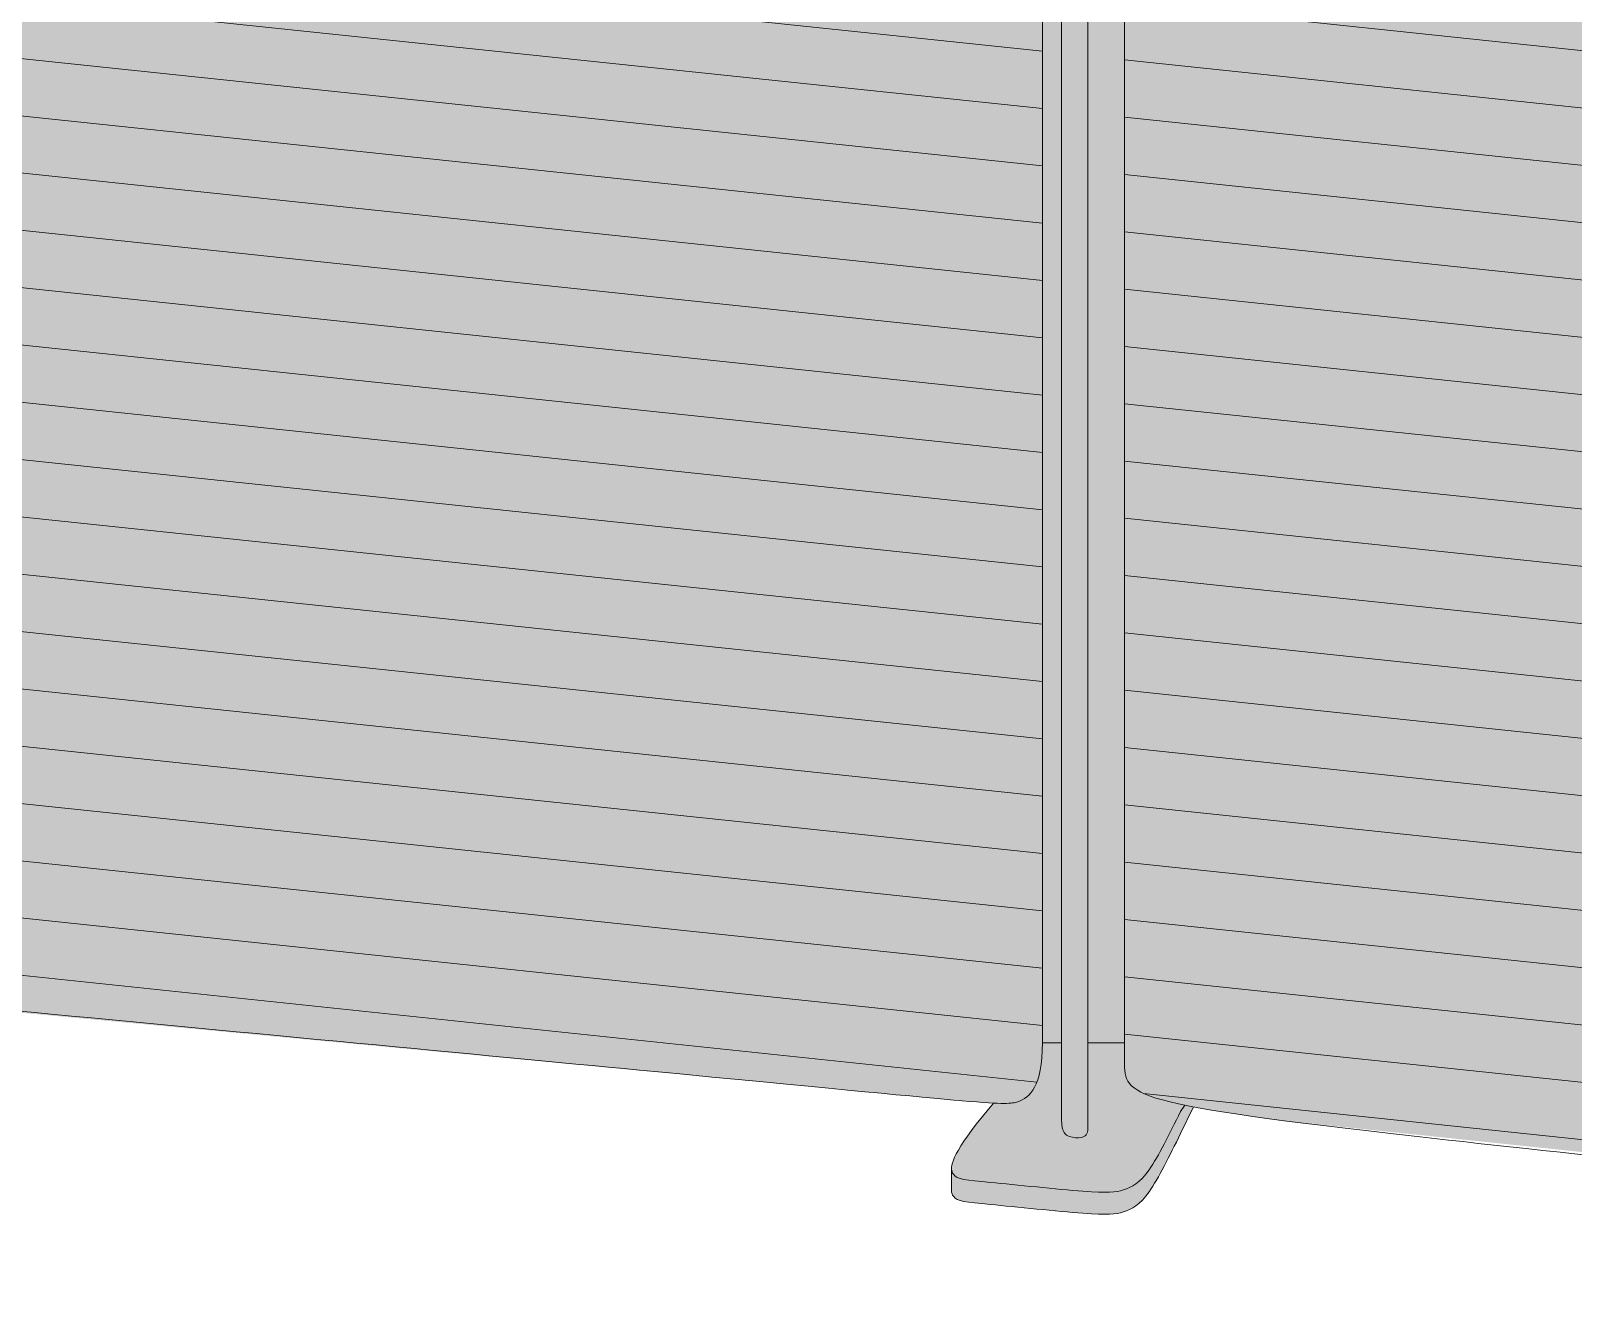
# Model space of a CAD drawing. Header units: millimetres. Extents: x -23380 to 52531, y -5628 to 1041.
# Drawn here: x -10731 to -10130, y -5478 to -4984 of the extents above; entities that cross this region are included whole.
import ezdxf

# ---------------------------------------------------------------- set-up
doc = ezdxf.new("R2010")
doc.units = ezdxf.units.MM
for name, color, linetype, lineweight in [('drawing', 7, 'Continuous', 5), ('hatch', 9, 'Continuous', 5), ('ropes', 7, 'Continuous', 0)]:
    doc.layers.add(name, color=color, linetype=linetype, lineweight=lineweight)

msp = doc.modelspace()

# ---------------------------------------------------------------- hatches: boundary and pattern name
at = {"layer": 'hatch'}
for points in [[(-11071.69, -5308), (-11080.55, -4508.25), (-11079.42, -4508.47), (-11078.18, -4508.69), (-11077.03, -4508.87), (-11075.64, -4509.05), (-11071.52, -4509.5), (-10352.23, -4572), (-10346.58, -4572.32), (-10344.88, -4572.36), (-10344.23, -4572.36), (-10343.7, -4572.35), (-10343.25, -4572.33), (-10342.88, -4572.3), (-10342.55, -4572.26), (-10342.25, -4572.21), (-10341.8, -4572.14), (-10341.37, -4572.06), (-10340.95, -4571.97), (-10340.54, -4571.87), (-10340.15, -4571.76), (-10339.77, -4571.64), (-10339.4, -4571.52), (-10339.04, -4571.39), (-10338.7, -4571.25), (-10338.37, -4571.1), (-10338.05, -4570.95), (-10337.74, -4570.79), (-10337.59, -4570.7), (-10337.45, -4570.62), (-10337.3, -4570.53), (-10337.16, -4570.44), (-10337.02, -4570.35), (-10336.89, -4570.25), (-10336.75, -4570.16), (-10336.62, -4570.06), (-10336.62, -5378.71), (-10336.64, -5380.29), (-10336.68, -5381.8), (-10336.75, -5383.22), (-10336.84, -5384.58), (-10336.96, -5385.87), (-10337.1, -5387.09), (-10337.27, -5388.25), (-10337.45, -5389.34), (-10337.66, -5390.38), (-10337.89, -5391.35), (-10338.14, -5392.26), (-10338.27, -5392.7), (-10338.41, -5393.12), (-10338.55, -5393.53), (-10338.69, -5393.93), (-10338.84, -5394.31), (-10339, -5394.69), (-10339.15, -5395.04), (-10339.31, -5395.39), (-10339.48, -5395.72), (-10339.64, -5396.05), (-10339.82, -5396.36), (-10339.99, -5396.66), (-10340.17, -5396.95), (-10340.35, -5397.23), (-10340.53, -5397.5), (-10340.72, -5397.75), (-10340.91, -5398), (-10341.1, -5398.24), (-10341.3, -5398.47), (-10341.5, -5398.69), (-10341.7, -5398.9), (-10341.9, -5399.1), (-10342.1, -5399.3), (-10342.31, -5399.48), (-10342.52, -5399.66), (-10342.73, -5399.83), (-10342.94, -5399.99), (-10343.15, -5400.15), (-10343.37, -5400.3), (-10343.59, -5400.44), (-10343.8, -5400.57), (-10344.02, -5400.7), (-10344.24, -5400.82), (-10344.46, -5400.94), (-10344.68, -5401.05), (-10344.91, -5401.16), (-10345.13, -5401.26), (-10345.35, -5401.36), (-10345.8, -5401.54), (-10346.24, -5401.7), (-10346.55, -5401.8), (-10346.86, -5401.9), (-10347.02, -5401.94), (-10347.19, -5401.99), (-10347.36, -5402.03), (-10347.54, -5402.07), (-10347.72, -5402.1), (-10347.91, -5402.14), (-10348.11, -5402.17), (-10348.31, -5402.2), (-10348.76, -5402.25), (-10349.25, -5402.3), (-10349.8, -5402.33), (-10350.41, -5402.35), (-10351.08, -5402.36), (-10351.83, -5402.36), (-10353.58, -5402.32), (-10355.71, -5402.22), (-10368.46, -5401.28), (-11054.85, -5337.08), (-11058.98, -5336.6), (-11060.51, -5336.38), (-11061.15, -5336.28), (-11061.73, -5336.17), (-11062.25, -5336.06), (-11062.73, -5335.95), (-11063.18, -5335.84), (-11063.6, -5335.72), (-11064.12, -5335.57), (-11064.37, -5335.48), (-11064.62, -5335.4), (-11064.87, -5335.3), (-11065.11, -5335.21), (-11065.34, -5335.11), (-11065.57, -5335), (-11065.8, -5334.89), (-11066.02, -5334.77), (-11066.24, -5334.64), (-11066.34, -5334.57), (-11066.45, -5334.5), (-11066.56, -5334.43), (-11066.66, -5334.36), (-11066.76, -5334.28), (-11066.86, -5334.21), (-11066.96, -5334.13), (-11067.06, -5334.05), (-11067.16, -5333.96), (-11067.26, -5333.87), (-11067.36, -5333.78), (-11067.45, -5333.69), (-11067.54, -5333.6), (-11067.64, -5333.5), (-11067.73, -5333.4), (-11067.82, -5333.3), (-11067.91, -5333.19), (-11068, -5333.08), (-11068.09, -5332.97), (-11068.17, -5332.86), (-11068.26, -5332.74), (-11068.34, -5332.62), (-11068.42, -5332.49), (-11068.51, -5332.37), (-11068.67, -5332.1), (-11068.82, -5331.82), (-11068.98, -5331.52), (-11069.13, -5331.21), (-11069.27, -5330.89), (-11069.41, -5330.55), (-11069.54, -5330.19), (-11069.68, -5329.82), (-11069.8, -5329.42), (-11069.92, -5329.05), (-11070.02, -5328.66), (-11070.23, -5327.84), (-11070.42, -5326.94), (-11070.6, -5325.98), (-11070.77, -5324.95), (-11070.92, -5323.84), (-11071.06, -5322.66), (-11071.18, -5321.39), (-11071.39, -5318.6), (-11071.55, -5315.46)], [(-10336.62, -5378.71), (-10336.62, -4579.18), (-10329.14, -4579.93), (-10329.14, -5378.71)], [(-10329.14, -4579.93), (-10318.87, -4580.96), (-10318.87, -5412.01), (-10318.87, -5412.24), (-10318.88, -5412.46), (-10318.89, -5412.56), (-10318.89, -5412.66), (-10318.9, -5412.76), (-10318.91, -5412.86), (-10318.93, -5412.96), (-10318.94, -5413.05), (-10318.96, -5413.15), (-10318.97, -5413.24), (-10318.99, -5413.32), (-10319.01, -5413.41), (-10319.04, -5413.49), (-10319.06, -5413.57), (-10319.08, -5413.65), (-10319.11, -5413.73), (-10319.14, -5413.81), (-10319.17, -5413.88), (-10319.2, -5413.96), (-10319.23, -5414.03), (-10319.26, -5414.1), (-10319.3, -5414.16), (-10319.33, -5414.23), (-10319.37, -5414.29), (-10319.41, -5414.35), (-10319.45, -5414.41), (-10319.49, -5414.47), (-10319.53, -5414.53), (-10319.57, -5414.58), (-10319.62, -5414.64), (-10319.66, -5414.69), (-10319.71, -5414.74), (-10319.76, -5414.79), (-10319.8, -5414.84), (-10319.85, -5414.88), (-10319.9, -5414.93), (-10319.95, -5414.97), (-10320.01, -5415.01), (-10320.06, -5415.05), (-10320.11, -5415.09), (-10320.17, -5415.13), (-10320.22, -5415.17), (-10320.28, -5415.2), (-10320.34, -5415.24), (-10320.39, -5415.27), (-10320.45, -5415.3), (-10320.51, -5415.33), (-10320.57, -5415.36), (-10320.63, -5415.39), (-10320.69, -5415.42), (-10320.75, -5415.44), (-10320.82, -5415.47), (-10320.94, -5415.51), (-10321.07, -5415.56), (-10321.2, -5415.59), (-10321.33, -5415.63), (-10321.47, -5415.66), (-10321.6, -5415.69), (-10321.74, -5415.72), (-10321.87, -5415.74), (-10322.01, -5415.76), (-10322.15, -5415.78), (-10322.29, -5415.79), (-10322.43, -5415.8), (-10322.57, -5415.81), (-10322.71, -5415.82), (-10322.85, -5415.82), (-10323, -5415.82), (-10323.14, -5415.81), (-10323.29, -5415.81), (-10323.43, -5415.8), (-10323.72, -5415.78), (-10324.02, -5415.74), (-10324.31, -5415.7), (-10324.61, -5415.64), (-10324.91, -5415.58), (-10325.2, -5415.51), (-10325.5, -5415.42), (-10325.79, -5415.34), (-10326.09, -5415.24), (-10326.38, -5415.13), (-10326.52, -5415.07), (-10326.67, -5415.01), (-10326.81, -5414.95), (-10326.88, -5414.91), (-10326.95, -5414.87), (-10327.02, -5414.84), (-10327.09, -5414.8), (-10327.15, -5414.75), (-10327.22, -5414.71), (-10327.29, -5414.67), (-10327.35, -5414.62), (-10327.42, -5414.57), (-10327.49, -5414.52), (-10327.55, -5414.46), (-10327.61, -5414.41), (-10327.68, -5414.35), (-10327.74, -5414.29), (-10327.8, -5414.23), (-10327.86, -5414.16), (-10327.92, -5414.09), (-10327.97, -5414.02), (-10328.03, -5413.94), (-10328.09, -5413.87), (-10328.14, -5413.79), (-10328.2, -5413.7), (-10328.25, -5413.61), (-10328.3, -5413.52), (-10328.35, -5413.43), (-10328.4, -5413.33), (-10328.45, -5413.23), (-10328.49, -5413.13), (-10328.54, -5413.02), (-10328.58, -5412.91), (-10328.62, -5412.79), (-10328.67, -5412.67), (-10328.71, -5412.54), (-10328.74, -5412.41), (-10328.78, -5412.28), (-10328.81, -5412.14), (-10328.85, -5412), (-10328.88, -5411.85), (-10328.94, -5411.55), (-10328.99, -5411.22), (-10329.03, -5410.87), (-10329.07, -5410.5), (-10329.1, -5410.11), (-10329.12, -5409.7), (-10329.13, -5409.26), (-10329.14, -5408.81)], [(-10304.59, -4582.39), (-10304.59, -5378.71), (-10318.87, -5378.71), (-10318.87, -4580.96)], [(-10304.59, -4579.74), (-10303.85, -4579.91), (-10303.07, -4580.07), (-10301.33, -4580.39), (-10300.18, -4580.56), (-10298.79, -4580.75), (-10294.67, -4581.2), (-9573.5, -4643.35), (-9567.85, -4643.66), (-9566.14, -4643.71), (-9565.5, -4643.71), (-9564.96, -4643.69), (-9564.52, -4643.67), (-9564.14, -4643.64), (-9563.81, -4643.6), (-9563.51, -4643.56), (-9563.04, -4643.48), (-9562.58, -4643.39), (-9562.14, -4643.3), (-9561.71, -4643.19), (-9561.3, -4643.07), (-9560.91, -4642.95), (-9560.52, -4642.82), (-9560.15, -4642.67), (-9559.8, -4642.52), (-9559.62, -4642.44), (-9559.45, -4642.36), (-9559.29, -4642.28), (-9559.12, -4642.2), (-9558.96, -4642.11), (-9558.81, -4642.02), (-9558.65, -4641.93), (-9558.5, -4641.84), (-9558.35, -4641.74), (-9558.21, -4641.64), (-9558.07, -4641.54), (-9557.93, -4641.44), (-9557.79, -4641.34), (-9557.66, -4641.23), (-9557.66, -5453.83), (-9557.66, -5453.83), (-9557.69, -5456.67), (-9557.79, -5459.27), (-9557.94, -5461.63), (-9558.04, -5462.73), (-9558.15, -5463.77), (-9558.31, -5464.96), (-9558.48, -5466.07), (-9558.67, -5467.1), (-9558.88, -5468.07), (-9559.1, -5468.98), (-9559.22, -5469.41), (-9559.34, -5469.82), (-9559.47, -5470.21), (-9559.59, -5470.6), (-9559.73, -5470.96), (-9559.86, -5471.31), (-9560, -5471.65), (-9560.15, -5471.98), (-9560.29, -5472.29), (-9560.44, -5472.58), (-9560.6, -5472.87), (-9560.75, -5473.14), (-9560.91, -5473.4), (-9561.07, -5473.64), (-9561.24, -5473.88), (-9561.4, -5474.1), (-9561.57, -5474.32), (-9561.75, -5474.52), (-9561.92, -5474.71), (-9562.1, -5474.89), (-9562.19, -5474.98), (-9562.28, -5475.06), (-9562.37, -5475.14), (-9562.46, -5475.22), (-9562.55, -5475.3), (-9562.64, -5475.37), (-9562.73, -5475.45), (-9562.83, -5475.52), (-9562.92, -5475.58), (-9563.01, -5475.65), (-9563.2, -5475.77), (-9563.4, -5475.89), (-9563.59, -5476), (-9563.78, -5476.1), (-9563.98, -5476.2), (-9564.18, -5476.29), (-9564.37, -5476.37), (-9564.57, -5476.44), (-9564.77, -5476.51), (-9564.98, -5476.57), (-9565.18, -5476.63), (-9565.38, -5476.68), (-9565.59, -5476.73), (-9565.79, -5476.77), (-9566, -5476.81), (-9566.21, -5476.84), (-9566.41, -5476.88), (-9566.83, -5476.93), (-9567.25, -5476.97), (-9568.9, -5477.07), (-9571.05, -5477.17), (-9571.98, -5477.18), (-9574.45, -5477.14), (-9578.06, -5476.99), (-9590.24, -5476.18), (-9699.64, -5466.11), (-10240.21, -5409.36), (-10261.62, -5406.42), (-10270.26, -5405.06), (-10277.67, -5403.74), (-10281.09, -5403.07), (-10284.97, -5402.23), (-10288.39, -5401.39), (-10289.94, -5400.97), (-10291.39, -5400.55), (-10292.74, -5400.13), (-10294, -5399.71), (-10295.17, -5399.28), (-10296.24, -5398.86), (-10297.24, -5398.42), (-10297.7, -5398.2), (-10298.15, -5397.98), (-10298.58, -5397.76), (-10298.98, -5397.54), (-10299.37, -5397.32), (-10299.74, -5397.09), (-10300.1, -5396.86), (-10300.43, -5396.64), (-10300.75, -5396.4), (-10301.05, -5396.17), (-10301.34, -5395.94), (-10301.61, -5395.7), (-10301.86, -5395.46), (-10301.99, -5395.34), (-10302.1, -5395.22), (-10302.22, -5395.1), (-10302.33, -5394.98), (-10302.44, -5394.85), (-10302.54, -5394.73), (-10302.64, -5394.61), (-10302.74, -5394.48), (-10302.84, -5394.36), (-10302.93, -5394.23), (-10303.02, -5394.1), (-10303.1, -5393.98), (-10303.18, -5393.85), (-10303.26, -5393.72), (-10303.34, -5393.59), (-10303.41, -5393.46), (-10303.48, -5393.33), (-10303.55, -5393.2), (-10303.61, -5393.07), (-10303.68, -5392.93), (-10303.74, -5392.8), (-10303.79, -5392.67), (-10303.85, -5392.53), (-10303.9, -5392.39), (-10304, -5392.12), (-10304.09, -5391.84), (-10304.16, -5391.56), (-10304.23, -5391.28), (-10304.3, -5390.99), (-10304.35, -5390.7), (-10304.4, -5390.4), (-10304.44, -5390.1), (-10304.48, -5389.8), (-10304.51, -5389.49), (-10304.53, -5389.18), (-10304.57, -5388.54), (-10304.58, -5387.89), (-10304.59, -5387.22)], [(-10318.87, -5412.01), (-10318.87, -5378.71), (-10304.59, -5378.71), (-10304.59, -5387.22), (-10304.59, -5387.22), (-10304.58, -5387.89), (-10304.57, -5388.54), (-10304.53, -5389.18), (-10304.51, -5389.49), (-10304.48, -5389.8), (-10304.44, -5390.1), (-10304.4, -5390.4), (-10304.35, -5390.7), (-10304.3, -5390.99), (-10304.23, -5391.28), (-10304.16, -5391.56), (-10304.09, -5391.84), (-10304, -5392.12), (-10303.9, -5392.39), (-10303.85, -5392.53), (-10303.79, -5392.67), (-10303.74, -5392.8), (-10303.68, -5392.93), (-10303.61, -5393.07), (-10303.55, -5393.2), (-10303.48, -5393.33), (-10303.41, -5393.46), (-10303.34, -5393.59), (-10303.26, -5393.72), (-10303.18, -5393.85), (-10303.1, -5393.98), (-10303.02, -5394.1), (-10302.93, -5394.23), (-10302.84, -5394.36), (-10302.74, -5394.48), (-10302.64, -5394.61), (-10302.54, -5394.73), (-10302.44, -5394.85), (-10302.33, -5394.98), (-10302.22, -5395.1), (-10302.1, -5395.22), (-10301.99, -5395.34), (-10301.86, -5395.46), (-10301.61, -5395.7), (-10301.34, -5395.94), (-10301.05, -5396.17), (-10300.75, -5396.4), (-10300.43, -5396.64), (-10300.1, -5396.86), (-10299.74, -5397.09), (-10299.37, -5397.32), (-10298.98, -5397.54), (-10298.58, -5397.76), (-10298.15, -5397.98), (-10297.7, -5398.2), (-10297.24, -5398.42), (-10296.24, -5398.86), (-10295.17, -5399.28), (-10294, -5399.71), (-10292.74, -5400.13), (-10291.39, -5400.55), (-10289.94, -5400.97), (-10288.39, -5401.39), (-10284.97, -5402.23), (-10281.09, -5403.07), (-10282.76, -5405.55), (-10289.12, -5418.2), (-10290.64, -5421.06), (-10292.12, -5423.7), (-10292.85, -5424.93), (-10293.57, -5426.1), (-10294.27, -5427.19), (-10294.97, -5428.21), (-10295.65, -5429.14), (-10295.99, -5429.58), (-10296.33, -5430), (-10296.66, -5430.4), (-10296.99, -5430.79), (-10297.32, -5431.15), (-10297.64, -5431.5), (-10297.97, -5431.83), (-10298.29, -5432.15), (-10298.61, -5432.45), (-10298.92, -5432.73), (-10299.24, -5433), (-10299.55, -5433.26), (-10299.86, -5433.5), (-10300.17, -5433.73), (-10300.48, -5433.95), (-10300.79, -5434.16), (-10301.09, -5434.35), (-10301.4, -5434.54), (-10301.7, -5434.71), (-10302, -5434.87), (-10302.3, -5435.03), (-10302.6, -5435.17), (-10302.9, -5435.31), (-10303.19, -5435.44), (-10303.49, -5435.56), (-10303.79, -5435.68), (-10304.37, -5435.89), (-10304.96, -5436.08), (-10305.55, -5436.26), (-10306.14, -5436.42), (-10306.45, -5436.49), (-10306.76, -5436.56), (-10307.07, -5436.62), (-10307.4, -5436.68), (-10307.73, -5436.73), (-10308.08, -5436.78), (-10308.81, -5436.87), (-10309.59, -5436.93), (-10310.44, -5436.98), (-10311.37, -5437), (-10312.39, -5437.01), (-10314.73, -5436.95), (-10317.54, -5436.82), (-10320.89, -5436.59), (-10363.05, -5432.58), (-10365.35, -5432.31), (-10366.34, -5432.16), (-10367.21, -5432.01), (-10367.61, -5431.93), (-10367.99, -5431.85), (-10368.35, -5431.76), (-10368.68, -5431.67), (-10369, -5431.57), (-10369.15, -5431.52), (-10369.29, -5431.47), (-10369.43, -5431.41), (-10369.57, -5431.36), (-10369.7, -5431.3), (-10369.82, -5431.24), (-10369.95, -5431.18), (-10370.07, -5431.11), (-10370.18, -5431.05), (-10370.29, -5430.98), (-10370.4, -5430.91), (-10370.5, -5430.84), (-10370.6, -5430.77), (-10370.7, -5430.69), (-10370.79, -5430.61), (-10370.88, -5430.53), (-10370.97, -5430.45), (-10371.05, -5430.36), (-10371.13, -5430.28), (-10371.21, -5430.18), (-10371.28, -5430.09), (-10371.36, -5430), (-10371.43, -5429.89), (-10371.47, -5429.83), (-10371.51, -5429.78), (-10371.54, -5429.72), (-10371.58, -5429.66), (-10371.61, -5429.6), (-10371.64, -5429.54), (-10371.68, -5429.48), (-10371.71, -5429.42), (-10371.74, -5429.35), (-10371.77, -5429.29), (-10371.79, -5429.22), (-10371.82, -5429.16), (-10371.85, -5429.09), (-10371.87, -5429.02), (-10371.89, -5428.95), (-10371.91, -5428.88), (-10371.93, -5428.8), (-10371.95, -5428.73), (-10371.97, -5428.65), (-10371.99, -5428.57), (-10372, -5428.49), (-10372.02, -5428.41), (-10372.03, -5428.33), (-10372.04, -5428.25), (-10372.05, -5428.16), (-10372.06, -5428.08), (-10372.06, -5427.99), (-10372.07, -5427.9), (-10372.07, -5427.81), (-10372.07, -5427.71), (-10372.07, -5427.59), (-10372.06, -5427.46), (-10372.06, -5427.32), (-10372.04, -5427.19), (-10372.03, -5427.05), (-10372.01, -5426.9), (-10371.99, -5426.75), (-10371.96, -5426.6), (-10371.94, -5426.45), (-10371.9, -5426.29), (-10371.87, -5426.13), (-10371.83, -5425.97), (-10371.73, -5425.62), (-10371.62, -5425.26), (-10371.49, -5424.89), (-10371.35, -5424.5), (-10371.19, -5424.09), (-10371, -5423.66), (-10370.8, -5423.21), (-10370.58, -5422.75), (-10370.34, -5422.26), (-10370.07, -5421.76), (-10369.47, -5420.69), (-10368.78, -5419.53), (-10367.99, -5418.27), (-10367.1, -5416.93), (-10366.1, -5415.48), (-10364.99, -5413.93), (-10362.4, -5410.5), (-10355.71, -5402.22), (-10353.58, -5402.32), (-10351.83, -5402.36), (-10351.08, -5402.36), (-10350.41, -5402.35), (-10349.8, -5402.33), (-10349.25, -5402.3), (-10348.76, -5402.25), (-10348.31, -5402.2), (-10348.11, -5402.17), (-10347.91, -5402.14), (-10347.72, -5402.1), (-10347.54, -5402.07), (-10347.36, -5402.03), (-10347.19, -5401.99), (-10347.02, -5401.94), (-10346.86, -5401.9), (-10346.55, -5401.8), (-10346.24, -5401.7), (-10345.8, -5401.54), (-10345.35, -5401.36), (-10345.13, -5401.26), (-10344.91, -5401.16), (-10344.68, -5401.05), (-10344.46, -5400.94), (-10344.24, -5400.82), (-10344.02, -5400.7), (-10343.8, -5400.57), (-10343.59, -5400.44), (-10343.37, -5400.3), (-10343.15, -5400.15), (-10342.94, -5399.99), (-10342.73, -5399.83), (-10342.52, -5399.66), (-10342.31, -5399.48), (-10342.1, -5399.3), (-10341.9, -5399.1), (-10341.7, -5398.9), (-10341.5, -5398.69), (-10341.3, -5398.47), (-10341.1, -5398.24), (-10340.91, -5398), (-10340.72, -5397.75), (-10340.53, -5397.5), (-10340.35, -5397.23), (-10340.17, -5396.95), (-10339.99, -5396.66), (-10339.82, -5396.36), (-10339.64, -5396.05), (-10339.48, -5395.72), (-10339.31, -5395.39), (-10339.15, -5395.04), (-10339, -5394.69), (-10338.84, -5394.31), (-10338.69, -5393.93), (-10338.55, -5393.53), (-10338.41, -5393.12), (-10338.27, -5392.7), (-10338.14, -5392.26), (-10337.89, -5391.35), (-10337.66, -5390.38), (-10337.45, -5389.34), (-10337.27, -5388.25), (-10337.1, -5387.09), (-10336.96, -5385.87), (-10336.84, -5384.58), (-10336.75, -5383.22), (-10336.68, -5381.8), (-10336.64, -5380.29), (-10336.62, -5378.71), (-10329.14, -5378.71), (-10329.14, -5408.81), (-10329.13, -5409.26), (-10329.12, -5409.7), (-10329.1, -5410.11), (-10329.07, -5410.5), (-10329.03, -5410.87), (-10328.99, -5411.22), (-10328.94, -5411.55), (-10328.88, -5411.85), (-10328.85, -5412), (-10328.81, -5412.14), (-10328.78, -5412.28), (-10328.74, -5412.41), (-10328.71, -5412.54), (-10328.67, -5412.67), (-10328.62, -5412.79), (-10328.58, -5412.91), (-10328.54, -5413.02), (-10328.49, -5413.13), (-10328.45, -5413.23), (-10328.4, -5413.33), (-10328.35, -5413.43), (-10328.3, -5413.52), (-10328.25, -5413.61), (-10328.2, -5413.7), (-10328.14, -5413.79), (-10328.09, -5413.87), (-10328.03, -5413.94), (-10327.97, -5414.02), (-10327.92, -5414.09), (-10327.86, -5414.16), (-10327.8, -5414.23), (-10327.74, -5414.29), (-10327.68, -5414.35), (-10327.61, -5414.41), (-10327.55, -5414.46), (-10327.49, -5414.52), (-10327.42, -5414.57), (-10327.35, -5414.62), (-10327.29, -5414.67), (-10327.22, -5414.71), (-10327.15, -5414.75), (-10327.09, -5414.8), (-10327.02, -5414.84), (-10326.95, -5414.87), (-10326.88, -5414.91), (-10326.81, -5414.95), (-10326.67, -5415.01), (-10326.52, -5415.07), (-10326.38, -5415.13), (-10326.09, -5415.24), (-10325.79, -5415.34), (-10325.5, -5415.42), (-10325.2, -5415.51), (-10324.91, -5415.58), (-10324.61, -5415.64), (-10324.31, -5415.7), (-10324.02, -5415.74), (-10323.72, -5415.78), (-10323.43, -5415.8), (-10323.29, -5415.81), (-10323.14, -5415.81), (-10323, -5415.82), (-10322.85, -5415.82), (-10322.71, -5415.82), (-10322.57, -5415.81), (-10322.43, -5415.8), (-10322.29, -5415.79), (-10322.15, -5415.78), (-10322.01, -5415.76), (-10321.87, -5415.74), (-10321.74, -5415.72), (-10321.6, -5415.69), (-10321.47, -5415.66), (-10321.33, -5415.63), (-10321.2, -5415.59), (-10321.07, -5415.56), (-10320.94, -5415.51), (-10320.82, -5415.47), (-10320.75, -5415.44), (-10320.69, -5415.42), (-10320.63, -5415.39), (-10320.57, -5415.36), (-10320.51, -5415.33), (-10320.45, -5415.3), (-10320.39, -5415.27), (-10320.34, -5415.24), (-10320.28, -5415.2), (-10320.22, -5415.17), (-10320.17, -5415.13), (-10320.11, -5415.09), (-10320.06, -5415.05), (-10320.01, -5415.01), (-10319.95, -5414.97), (-10319.9, -5414.93), (-10319.85, -5414.88), (-10319.8, -5414.84), (-10319.76, -5414.79), (-10319.71, -5414.74), (-10319.66, -5414.69), (-10319.62, -5414.64), (-10319.57, -5414.58), (-10319.53, -5414.53), (-10319.49, -5414.47), (-10319.45, -5414.41), (-10319.41, -5414.35), (-10319.37, -5414.29), (-10319.33, -5414.23), (-10319.3, -5414.16), (-10319.26, -5414.1), (-10319.23, -5414.03), (-10319.2, -5413.96), (-10319.17, -5413.88), (-10319.14, -5413.81), (-10319.11, -5413.73), (-10319.08, -5413.65), (-10319.06, -5413.57), (-10319.04, -5413.49), (-10319.01, -5413.41), (-10318.99, -5413.32), (-10318.97, -5413.24), (-10318.96, -5413.15), (-10318.94, -5413.05), (-10318.93, -5412.96), (-10318.91, -5412.86), (-10318.9, -5412.76), (-10318.89, -5412.66), (-10318.89, -5412.56), (-10318.88, -5412.46), (-10318.87, -5412.24)], [(-10282.76, -5414.15), (-10289.12, -5426.8), (-10290.64, -5429.65), (-10292.12, -5432.29), (-10292.85, -5433.53), (-10293.57, -5434.69), (-10294.27, -5435.79), (-10294.97, -5436.8), (-10295.65, -5437.74), (-10295.99, -5438.18), (-10296.33, -5438.59), (-10296.66, -5438.99), (-10296.99, -5439.38), (-10297.32, -5439.74), (-10297.64, -5440.09), (-10297.97, -5440.42), (-10298.29, -5440.74), (-10298.61, -5441.04), (-10298.92, -5441.32), (-10299.24, -5441.59), (-10299.55, -5441.85), (-10299.86, -5442.09), (-10300.17, -5442.32), (-10300.48, -5442.54), (-10300.79, -5442.75), (-10301.09, -5442.94), (-10301.4, -5443.13), (-10301.7, -5443.3), (-10302, -5443.47), (-10302.3, -5443.62), (-10302.6, -5443.77), (-10302.9, -5443.9), (-10303.19, -5444.03), (-10303.49, -5444.16), (-10303.79, -5444.27), (-10304.37, -5444.48), (-10304.96, -5444.68), (-10305.55, -5444.85), (-10306.14, -5445.01), (-10306.45, -5445.08), (-10306.76, -5445.15), (-10307.07, -5445.21), (-10307.4, -5445.27), (-10307.73, -5445.32), (-10308.08, -5445.37), (-10308.81, -5445.46), (-10309.59, -5445.52), (-10310.44, -5445.57), (-10311.37, -5445.59), (-10312.39, -5445.6), (-10314.73, -5445.55), (-10317.54, -5445.41), (-10320.89, -5445.18), (-10363.05, -5441.17), (-10365.35, -5440.9), (-10366.34, -5440.76), (-10367.21, -5440.61), (-10367.61, -5440.53), (-10367.99, -5440.44), (-10368.35, -5440.35), (-10368.68, -5440.26), (-10369, -5440.16), (-10369.15, -5440.11), (-10369.29, -5440.06), (-10369.43, -5440), (-10369.57, -5439.95), (-10369.7, -5439.89), (-10369.82, -5439.83), (-10369.95, -5439.77), (-10370.07, -5439.71), (-10370.18, -5439.64), (-10370.29, -5439.57), (-10370.4, -5439.5), (-10370.5, -5439.43), (-10370.6, -5439.36), (-10370.7, -5439.28), (-10370.79, -5439.21), (-10370.88, -5439.12), (-10370.97, -5439.04), (-10371.05, -5438.96), (-10371.13, -5438.87), (-10371.21, -5438.78), (-10371.28, -5438.68), (-10371.36, -5438.59), (-10371.43, -5438.48), (-10371.47, -5438.42), (-10371.51, -5438.37), (-10371.54, -5438.31), (-10371.58, -5438.25), (-10371.61, -5438.19), (-10371.64, -5438.13), (-10371.68, -5438.07), (-10371.71, -5438.01), (-10371.74, -5437.95), (-10371.77, -5437.88), (-10371.79, -5437.82), (-10371.82, -5437.75), (-10371.85, -5437.68), (-10371.87, -5437.61), (-10371.89, -5437.54), (-10371.91, -5437.47), (-10371.93, -5437.39), (-10371.95, -5437.32), (-10371.97, -5437.24), (-10371.99, -5437.17), (-10372, -5437.09), (-10372.02, -5437.01), (-10372.03, -5436.92), (-10372.04, -5436.84), (-10372.05, -5436.76), (-10372.06, -5436.67), (-10372.06, -5436.58), (-10372.07, -5436.49), (-10372.07, -5436.4), (-10372.07, -5436.31), (-10372.07, -5427.81), (-10372.07, -5427.9), (-10372.06, -5427.98), (-10372.06, -5428.07), (-10372.05, -5428.15), (-10372.04, -5428.24), (-10372.03, -5428.32), (-10372.02, -5428.4), (-10372.01, -5428.47), (-10371.99, -5428.55), (-10371.98, -5428.63), (-10371.96, -5428.7), (-10371.94, -5428.77), (-10371.92, -5428.85), (-10371.9, -5428.92), (-10371.88, -5428.99), (-10371.86, -5429.05), (-10371.83, -5429.12), (-10371.81, -5429.19), (-10371.78, -5429.25), (-10371.75, -5429.31), (-10371.73, -5429.38), (-10371.7, -5429.44), (-10371.67, -5429.5), (-10371.64, -5429.56), (-10371.6, -5429.61), (-10371.57, -5429.67), (-10371.54, -5429.73), (-10371.5, -5429.78), (-10371.43, -5429.89), (-10371.36, -5430), (-10371.28, -5430.09), (-10371.21, -5430.18), (-10371.13, -5430.28), (-10371.05, -5430.36), (-10370.97, -5430.45), (-10370.88, -5430.53), (-10370.79, -5430.61), (-10370.7, -5430.69), (-10370.6, -5430.77), (-10370.5, -5430.84), (-10370.4, -5430.91), (-10370.29, -5430.98), (-10370.18, -5431.05), (-10370.07, -5431.11), (-10369.95, -5431.18), (-10369.82, -5431.24), (-10369.7, -5431.3), (-10369.57, -5431.36), (-10369.43, -5431.41), (-10369.29, -5431.47), (-10369.15, -5431.52), (-10369, -5431.57), (-10368.68, -5431.67), (-10368.35, -5431.76), (-10367.99, -5431.85), (-10367.61, -5431.93), (-10367.21, -5432.01), (-10366.34, -5432.16), (-10365.35, -5432.31), (-10363.05, -5432.58), (-10320.89, -5436.59), (-10317.54, -5436.82), (-10314.73, -5436.95), (-10312.39, -5437.01), (-10311.37, -5437), (-10310.44, -5436.98), (-10309.59, -5436.93), (-10308.81, -5436.87), (-10308.08, -5436.78), (-10307.73, -5436.73), (-10307.4, -5436.68), (-10307.07, -5436.62), (-10306.76, -5436.56), (-10306.45, -5436.49), (-10306.14, -5436.42), (-10305.55, -5436.26), (-10304.96, -5436.08), (-10304.37, -5435.89), (-10303.79, -5435.68), (-10303.49, -5435.56), (-10303.19, -5435.44), (-10302.9, -5435.31), (-10302.6, -5435.17), (-10302.3, -5435.03), (-10302, -5434.87), (-10301.7, -5434.71), (-10301.4, -5434.54), (-10301.09, -5434.35), (-10300.79, -5434.16), (-10300.48, -5433.95), (-10300.17, -5433.73), (-10299.86, -5433.5), (-10299.55, -5433.26), (-10299.24, -5433), (-10298.92, -5432.73), (-10298.61, -5432.45), (-10298.29, -5432.15), (-10297.97, -5431.83), (-10297.64, -5431.5), (-10297.32, -5431.15), (-10296.99, -5430.79), (-10296.66, -5430.4), (-10296.33, -5430), (-10295.99, -5429.58), (-10295.65, -5429.14), (-10294.97, -5428.21), (-10294.27, -5427.19), (-10293.57, -5426.1), (-10292.85, -5424.93), (-10292.12, -5423.7), (-10290.64, -5421.06), (-10289.12, -5418.2), (-10282.76, -5405.55), (-10281.09, -5403.07), (-10277.67, -5403.74)]]:
    msp.add_hatch(color=256, dxfattribs=at).paths.add_polyline_path(points, flags=0)
at = {"layer": 'ropes', "lineweight": 0}
h = msp.add_hatch(dxfattribs=at)
h.set_pattern_fill('ANSI31', color=256, scale=7, angle=129, style=0)
h.paths.add_polyline_path([(-11071.69, -5308), (-11080.55, -4508.25), (-11079.42, -4508.47), (-11078.18, -4508.69), (-11077.03, -4508.87), (-11075.64, -4509.05), (-11071.52, -4509.5), (-10352.23, -4572), (-10346.58, -4572.32), (-10344.88, -4572.36), (-10344.23, -4572.36), (-10343.7, -4572.35), (-10343.25, -4572.33), (-10342.88, -4572.3), (-10342.55, -4572.26), (-10342.25, -4572.21), (-10341.8, -4572.14), (-10341.37, -4572.06), (-10340.95, -4571.97), (-10340.54, -4571.87), (-10340.15, -4571.76), (-10339.77, -4571.64), (-10339.4, -4571.52), (-10339.04, -4571.39), (-10338.7, -4571.25), (-10338.37, -4571.1), (-10338.05, -4570.95), (-10337.74, -4570.79), (-10337.59, -4570.7), (-10337.45, -4570.62), (-10337.3, -4570.53), (-10337.16, -4570.44), (-10337.02, -4570.35), (-10336.89, -4570.25), (-10336.75, -4570.16), (-10336.62, -4570.06), (-10336.62, -5378.71), (-10336.64, -5380.29), (-10336.68, -5381.8), (-10336.75, -5383.22), (-10336.84, -5384.58), (-10336.96, -5385.87), (-10337.1, -5387.09), (-10337.27, -5388.25), (-10337.45, -5389.34), (-10337.66, -5390.38), (-10337.89, -5391.35), (-10338.14, -5392.26), (-10338.27, -5392.7), (-10338.41, -5393.12), (-10338.55, -5393.53), (-10338.69, -5393.93), (-10338.84, -5394.31), (-10339, -5394.69), (-10339.15, -5395.04), (-10339.31, -5395.39), (-10339.48, -5395.72), (-10339.64, -5396.05), (-10339.82, -5396.36), (-10339.99, -5396.66), (-10340.17, -5396.95), (-10340.35, -5397.23), (-10340.53, -5397.5), (-10340.72, -5397.75), (-10340.91, -5398), (-10341.1, -5398.24), (-10341.3, -5398.47), (-10341.5, -5398.69), (-10341.7, -5398.9), (-10341.9, -5399.1), (-10342.1, -5399.3), (-10342.31, -5399.48), (-10342.52, -5399.66), (-10342.73, -5399.83), (-10342.94, -5399.99), (-10343.15, -5400.15), (-10343.37, -5400.3), (-10343.59, -5400.44), (-10343.8, -5400.57), (-10344.02, -5400.7), (-10344.24, -5400.82), (-10344.46, -5400.94), (-10344.68, -5401.05), (-10344.91, -5401.16), (-10345.13, -5401.26), (-10345.35, -5401.36), (-10345.8, -5401.54), (-10346.24, -5401.7), (-10346.55, -5401.8), (-10346.86, -5401.9), (-10347.02, -5401.94), (-10347.19, -5401.99), (-10347.36, -5402.03), (-10347.54, -5402.07), (-10347.72, -5402.1), (-10347.91, -5402.14), (-10348.11, -5402.17), (-10348.31, -5402.2), (-10348.76, -5402.25), (-10349.25, -5402.3), (-10349.8, -5402.33), (-10350.41, -5402.35), (-10351.08, -5402.36), (-10351.83, -5402.36), (-10353.58, -5402.32), (-10355.71, -5402.22), (-10368.46, -5401.28), (-11054.85, -5337.08), (-11058.98, -5336.6), (-11060.51, -5336.38), (-11061.15, -5336.28), (-11061.73, -5336.17), (-11062.25, -5336.06), (-11062.73, -5335.95), (-11063.18, -5335.84), (-11063.6, -5335.72), (-11064.12, -5335.57), (-11064.37, -5335.48), (-11064.62, -5335.4), (-11064.87, -5335.3), (-11065.11, -5335.21), (-11065.34, -5335.11), (-11065.57, -5335), (-11065.8, -5334.89), (-11066.02, -5334.77), (-11066.24, -5334.64), (-11066.34, -5334.57), (-11066.45, -5334.5), (-11066.56, -5334.43), (-11066.66, -5334.36), (-11066.76, -5334.28), (-11066.86, -5334.21), (-11066.96, -5334.13), (-11067.06, -5334.05), (-11067.16, -5333.96), (-11067.26, -5333.87), (-11067.36, -5333.78), (-11067.45, -5333.69), (-11067.54, -5333.6), (-11067.64, -5333.5), (-11067.73, -5333.4), (-11067.82, -5333.3), (-11067.91, -5333.19), (-11068, -5333.08), (-11068.09, -5332.97), (-11068.17, -5332.86), (-11068.26, -5332.74), (-11068.34, -5332.62), (-11068.42, -5332.49), (-11068.51, -5332.37), (-11068.67, -5332.1), (-11068.82, -5331.82), (-11068.98, -5331.52), (-11069.13, -5331.21), (-11069.27, -5330.89), (-11069.41, -5330.55), (-11069.54, -5330.19), (-11069.68, -5329.82), (-11069.8, -5329.42), (-11069.92, -5329.05), (-11070.02, -5328.66), (-11070.23, -5327.84), (-11070.42, -5326.94), (-11070.6, -5325.98), (-11070.77, -5324.95), (-11070.92, -5323.84), (-11071.06, -5322.66), (-11071.18, -5321.39), (-11071.39, -5318.6), (-11071.55, -5315.46)], flags=0)
h = msp.add_hatch(dxfattribs=at)
h.set_pattern_fill('ANSI31', color=256, scale=7, angle=129, style=0)
h.paths.add_polyline_path([(-10304.59, -4579.74), (-10303.85, -4579.91), (-10303.07, -4580.07), (-10301.33, -4580.39), (-10300.18, -4580.56), (-10298.79, -4580.75), (-10294.67, -4581.2), (-9573.5, -4643.35), (-9567.85, -4643.66), (-9566.14, -4643.71), (-9565.5, -4643.71), (-9564.96, -4643.69), (-9564.52, -4643.67), (-9564.14, -4643.64), (-9563.81, -4643.6), (-9563.51, -4643.56), (-9563.04, -4643.48), (-9562.58, -4643.39), (-9562.14, -4643.3), (-9561.71, -4643.19), (-9561.3, -4643.07), (-9560.91, -4642.95), (-9560.52, -4642.82), (-9560.15, -4642.67), (-9559.8, -4642.52), (-9559.62, -4642.44), (-9559.45, -4642.36), (-9559.29, -4642.28), (-9559.12, -4642.2), (-9558.96, -4642.11), (-9558.81, -4642.02), (-9558.65, -4641.93), (-9558.5, -4641.84), (-9558.35, -4641.74), (-9558.21, -4641.64), (-9558.07, -4641.54), (-9557.93, -4641.44), (-9557.79, -4641.34), (-9557.66, -4641.23), (-9557.66, -5453.83), (-9557.66, -5453.83), (-9557.69, -5456.67), (-9557.79, -5459.27), (-9557.94, -5461.63), (-9558.04, -5462.73), (-9558.15, -5463.77), (-9558.31, -5464.96), (-9558.48, -5466.07), (-9558.67, -5467.1), (-9558.88, -5468.07), (-9559.1, -5468.98), (-9559.22, -5469.41), (-9559.34, -5469.82), (-9559.47, -5470.21), (-9559.59, -5470.6), (-9559.73, -5470.96), (-9559.86, -5471.31), (-9560, -5471.65), (-9560.15, -5471.98), (-9560.29, -5472.29), (-9560.44, -5472.58), (-9560.6, -5472.87), (-9560.75, -5473.14), (-9560.91, -5473.4), (-9561.07, -5473.64), (-9561.24, -5473.88), (-9561.4, -5474.1), (-9561.57, -5474.32), (-9561.75, -5474.52), (-9561.92, -5474.71), (-9562.1, -5474.89), (-9562.19, -5474.98), (-9562.28, -5475.06), (-9562.37, -5475.14), (-9562.46, -5475.22), (-9562.55, -5475.3), (-9562.64, -5475.37), (-9562.73, -5475.45), (-9562.83, -5475.52), (-9562.92, -5475.58), (-9563.01, -5475.65), (-9563.2, -5475.77), (-9563.4, -5475.89), (-9563.59, -5476), (-9563.78, -5476.1), (-9563.98, -5476.2), (-9564.18, -5476.29), (-9564.37, -5476.37), (-9564.57, -5476.44), (-9564.77, -5476.51), (-9564.98, -5476.57), (-9565.18, -5476.63), (-9565.38, -5476.68), (-9565.59, -5476.73), (-9565.79, -5476.77), (-9566, -5476.81), (-9566.21, -5476.84), (-9566.41, -5476.88), (-9566.83, -5476.93), (-9567.25, -5476.97), (-9568.9, -5477.07), (-9571.05, -5477.17), (-9571.98, -5477.18), (-9574.45, -5477.14), (-9578.06, -5476.99), (-9590.24, -5476.18), (-9699.64, -5466.11), (-10240.21, -5409.36), (-10261.62, -5406.42), (-10270.26, -5405.06), (-10277.67, -5403.74), (-10281.09, -5403.07), (-10284.97, -5402.23), (-10288.39, -5401.39), (-10289.94, -5400.97), (-10291.39, -5400.55), (-10292.74, -5400.13), (-10294, -5399.71), (-10295.17, -5399.28), (-10296.24, -5398.86), (-10297.24, -5398.42), (-10297.7, -5398.2), (-10298.15, -5397.98), (-10298.58, -5397.76), (-10298.98, -5397.54), (-10299.37, -5397.32), (-10299.74, -5397.09), (-10300.1, -5396.86), (-10300.43, -5396.64), (-10300.75, -5396.4), (-10301.05, -5396.17), (-10301.34, -5395.94), (-10301.61, -5395.7), (-10301.86, -5395.46), (-10301.99, -5395.34), (-10302.1, -5395.22), (-10302.22, -5395.1), (-10302.33, -5394.98), (-10302.44, -5394.85), (-10302.54, -5394.73), (-10302.64, -5394.61), (-10302.74, -5394.48), (-10302.84, -5394.36), (-10302.93, -5394.23), (-10303.02, -5394.1), (-10303.1, -5393.98), (-10303.18, -5393.85), (-10303.26, -5393.72), (-10303.34, -5393.59), (-10303.41, -5393.46), (-10303.48, -5393.33), (-10303.55, -5393.2), (-10303.61, -5393.07), (-10303.68, -5392.93), (-10303.74, -5392.8), (-10303.79, -5392.67), (-10303.85, -5392.53), (-10303.9, -5392.39), (-10304, -5392.12), (-10304.09, -5391.84), (-10304.16, -5391.56), (-10304.23, -5391.28), (-10304.3, -5390.99), (-10304.35, -5390.7), (-10304.4, -5390.4), (-10304.44, -5390.1), (-10304.48, -5389.8), (-10304.51, -5389.49), (-10304.53, -5389.18), (-10304.57, -5388.54), (-10304.58, -5387.89), (-10304.59, -5387.22)], flags=0)

# ---------------------------------------------------------------- linework, layer by layer
at = {"layer": 'drawing'}
for points in [[(-10336.62, -4570.06), (-10336.62, -5378.71)], [(-10329.14, -5408.81), (-10329.14, -4579.93)], [(-10318.87, -5412.01), (-10318.87, -4580.96)], [(-10304.59, -4579.74), (-10304.59, -5387.22)], [(-10336.62, -5378.71), (-10329.14, -5378.71)], [(-10318.87, -5378.71), (-10304.59, -5378.71)], [(-10362.4, -5410.5), (-10355.71, -5402.22)], [(-10282.76, -5405.55), (-10281.09, -5403.07)], [(-10282.76, -5414.15), (-10277.67, -5403.74)], [(-10372.07, -5436.31), (-10372.07, -5427.71)]]:
    msp.add_lwpolyline(points, dxfattribs=at)
for points, knots in [([(-11071.69, -5308), (-11071.58, -5331.15), (-11066.41, -5337.19), (-11046.07, -5337.39), (-10791.08, -5361.2), (-10707.52, -5369.05)], [0, 0, 0, 0, 388.953846, 777.907692, 965.056059, 965.056059, 965.056059, 965.056059]), ([(-10707.52, -5369.05), (-10620.93, -5377.25), (-10357.97, -5402.24), (-10346.33, -5404.12), (-10336.62, -5395.95), (-10336.62, -5378.71)], [980.597486, 980.597486, 980.597486, 980.597486, 1169.450141, 1559.266854, 1949.083568, 1949.083568, 1949.083568, 1949.083568]), ([(-10372.07, -5436.31), (-10372.07, -5437.31), (-10370.69, -5440.63), (-10363.51, -5440.99), (-10314.2, -5446.17), (-10305.03, -5445.39), (-10295.46, -5440.31), (-10287.13, -5422.88), (-10282.76, -5414.15)], [40.086512, 40.086512, 40.086512, 40.086512, 55.105335, 110.210669, 165.316004, 220.421338, 275.526673, 330.632008, 330.632008, 330.632008, 330.632008])]:
    msp.add_open_spline(points, degree=3, knots=knots, dxfattribs=at)
for points in [[(-10304.59, -5387.22), (-10304.59, -5400.32), (-10294.1, -5405.97), (-9583.54, -5478.47), (-9569.54, -5476.79), (-9557.66, -5476.79), (-9557.66, -5453.83)], [(-10362.4, -5410.5), (-10372.79, -5423.91), (-10372.99, -5431.92), (-10363.51, -5432.39), (-10314.2, -5437.58), (-10305.03, -5436.8), (-10295.46, -5431.72), (-10287.13, -5414.29), (-10282.76, -5405.55)], [(-10329.14, -5408.81), (-10329.14, -5413.83), (-10326.16, -5415.57), (-10321.26, -5416.2), (-10318.83, -5414.47), (-10318.87, -5412.01)]]:
    msp.add_open_spline(points, degree=3, dxfattribs=at)

doc.saveas('drawing.dxf')
